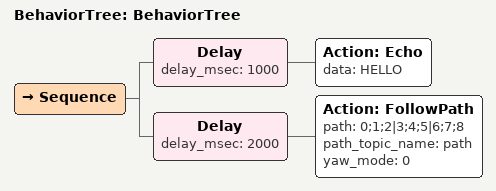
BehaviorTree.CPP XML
<?xml version="1.0"?>
<root main_tree_to_execute="BehaviorTree">
    <BehaviorTree ID="BehaviorTree">
        <Sequence>
            <Delay delay_msec="1000">
                <Action ID="Echo" data="HELLO"/>
            </Delay>
            <Delay delay_msec="2000">
                <Action ID="FollowPath" path="0;1;2|3;4;5|6;7;8" path_topic_name="path" yaw_mode="0"/>
            </Delay>
        </Sequence>
    </BehaviorTree>
</root>
